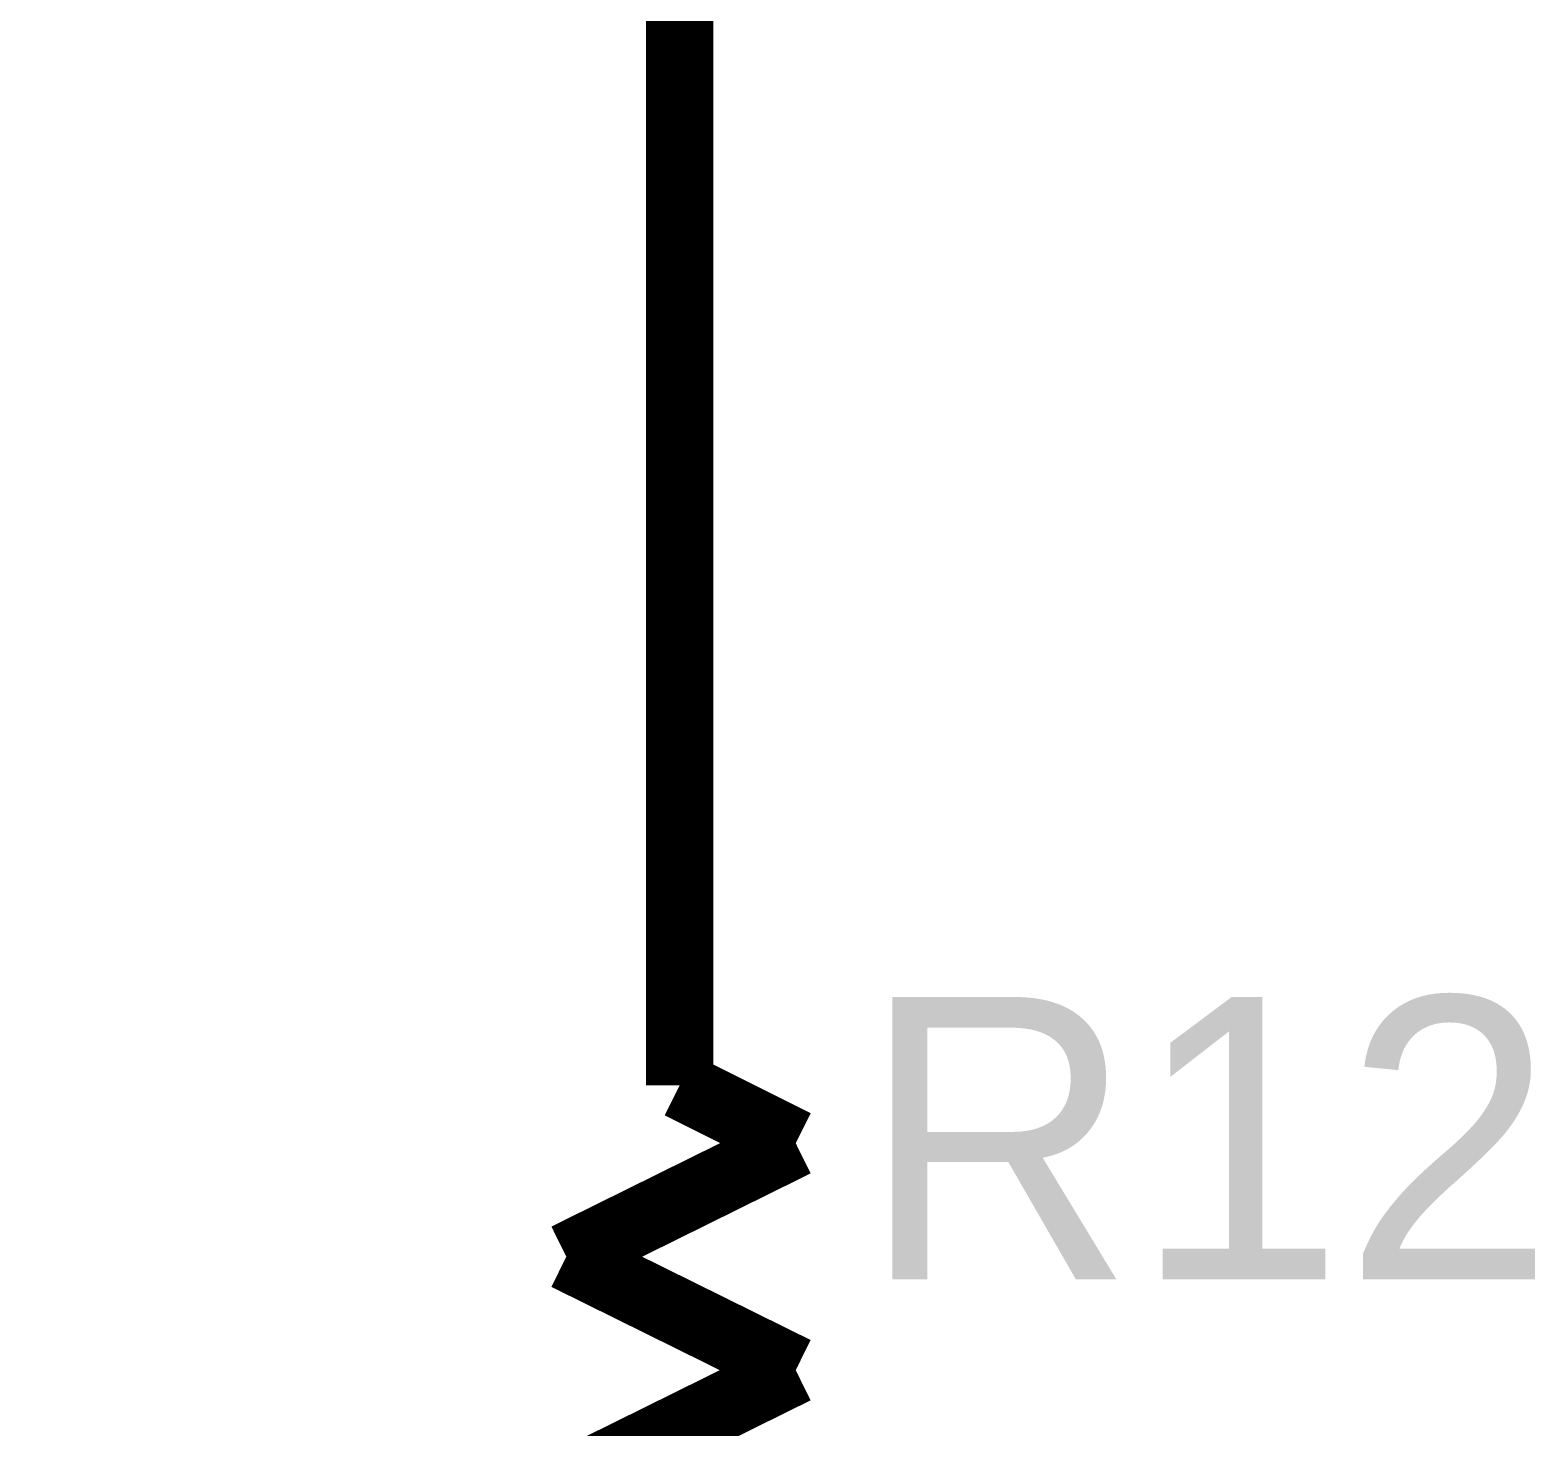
# Model space of a CAD drawing. Header units: inches. Extents: x 0 to 432, y 0 to 280.
# Drawn here: x 213.01 to 219.71, y 137.16 to 143.38 of the extents above; entities that cross this region are included whole.
import ezdxf

# ---------------------------------------------------------------- set-up
doc = ezdxf.new("R2010")
doc.units = ezdxf.units.IN
doc.layers.add('Sheet', color=255, linetype='Continuous')

msp = doc.modelspace()

# ---------------------------------------------------------------- linework, layer by layer
at = {"layer": 'Sheet'}
for points in [[(205.7474, 147.3139, 0.2997, 0.2997, 0), (215.9, 147.3139, 0.2997, 0.2997, 0), (215.9, 142.238, 0.2997, 0.2997, 0)], [(215.9, 139.7, 0.2997, 0.2997, 0), (215.9, 142.238, 0.2997, 0.2997, 0)], [(215.9, 139.7, 0.2997, 0.2997, 0), (215.9, 138.6781, 0.2997, 0.2997, 0)], [(215.9, 138.6781, 0.2997, 0.2997, 0), (216.4166, 138.4198, 0.2997, 0.2997, 0)], [(216.4166, 138.4198, 0.2997, 0.2997, 0), (215.3946, 137.9144, 0.2997, 0.2997, 0)], [(215.3946, 137.9144, 0.2997, 0.2997, 0), (216.4166, 137.4091, 0.2997, 0.2997, 0)], [(216.4166, 137.4091, 0.2997, 0.2997, 0), (215.3946, 136.9038, 0.2997, 0.2997, 0)]]:
    msp.add_lwpolyline(points, format="xyseb", dxfattribs=at)

# ---------------------------------------------------------------- texts
msp.add_text('R12', height=1.25775, dxfattribs=at).set_placement((216.7086, 137.8134))

doc.saveas('drawing.dxf')
